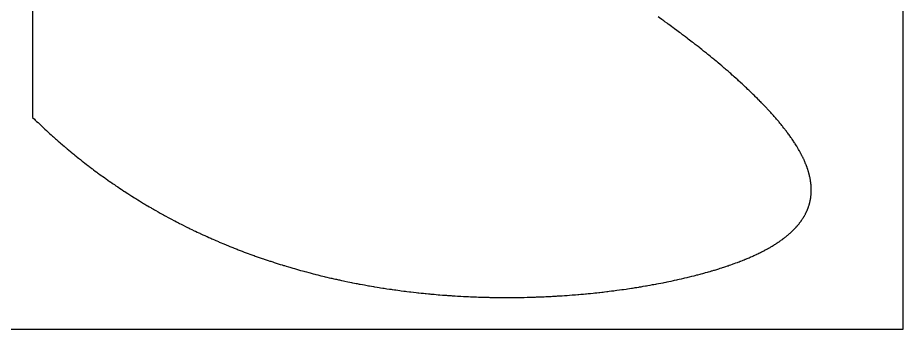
# Model space of a CAD drawing. Header units: metres. Extents: x 126 to 251, y -2 to 248.
# Drawn here: x 176.6 to 250.9, y -2.4 to 23.7 of the extents above; entities that cross this region are included whole.
import ezdxf

# ---------------------------------------------------------------- set-up
doc = ezdxf.new("R2010")
doc.units = ezdxf.units.M
doc.header["$MEASUREMENT"] = 0

msp = doc.modelspace()

# ---------------------------------------------------------------- linework, layer by layer
at = {"flags": 128}
for points in [[(250.89393, -2.443354), (250.89393, 247.556646), (125.89393, 247.556646), (125.89393, -2.443354), (250.89393, -2.443354)], [(177.824198, 98.801565), (177.819611, 15.332885)], [(177.819611, 15.332885), (177.970156, 15.186345), (178.045609, 15.113334), (178.159011, 15.004141), (178.272684, 14.895337), (178.329621, 14.841081), (178.443698, 14.732861), (178.500838, 14.678897), (178.586674, 14.598134), (178.701359, 14.490791), (178.758802, 14.437266), (178.845095, 14.357161), (178.974818, 14.237416), (179.090416, 14.13139), (179.148316, 14.078524), (179.235293, 13.999408), (179.366045, 13.881146), (179.49714, 13.763379), (179.562817, 13.704682), (179.679787, 13.600637), (179.738374, 13.548762), (179.826381, 13.471132), (179.958679, 13.355102), (180.091321, 13.239568), (180.157771, 13.181987), (180.29093, 13.067199), (180.357639, 13.009991), (180.457864, 12.924413), (180.5769, 12.82335), (180.63652, 12.772966), (180.726078, 12.697574), (180.860703, 12.584902), (180.995673, 12.472728), (181.063288, 12.416828), (181.198777, 12.305402), (181.266651, 12.249876), (181.368624, 12.166821), (181.504891, 12.056519), (181.573154, 12.001554), (181.675712, 11.919342), (181.829912, 11.796551), (181.992837, 11.667876), (182.074482, 11.603801), (182.197177, 11.508019), (182.320146, 11.412632), (182.381734, 11.365086), (182.505114, 11.270292), (182.566907, 11.223044), (182.659725, 11.152356), (182.783722, 11.058452), (182.845823, 11.011648), (182.939104, 10.941629), (183.079314, 10.837016), (183.204237, 10.744448), (183.266801, 10.698313), (183.360776, 10.629295), (183.502028, 10.526187), (183.643628, 10.42358), (183.714558, 10.372464), (183.840871, 10.281902), (183.90413, 10.23677), (183.999148, 10.169257), (184.141965, 10.068406), (184.28513, 9.968058), (184.356842, 9.918072), (184.500529, 9.818477), (184.572503, 9.768868), (184.680627, 9.69469), (184.809028, 9.607141), (184.873331, 9.563515), (184.969916, 9.498263), (185.115083, 9.400804), (185.260598, 9.303848), (185.333487, 9.255559), (185.479525, 9.159357), (185.552675, 9.111445), (185.662563, 9.039812), (185.809385, 8.944743), (185.882927, 8.897396), (185.993404, 8.826613), (186.159486, 8.720969), (186.37246, 8.586834), (186.479217, 8.520158), (186.639691, 8.420631), (186.800572, 8.32169), (186.881164, 8.272439), (187.042654, 8.174378), (187.123551, 8.125567), (187.245087, 8.052625), (187.407491, 7.955883), (187.488845, 7.907731), (187.611067, 7.835779), (187.733518, 7.764157), (187.794829, 7.72847), (187.958604, 7.633707), (188.040644, 7.586545), (188.163895, 7.516078), (188.3492, 7.410996), (188.535019, 7.306657), (188.628122, 7.254766), (188.793956, 7.162973), (188.877026, 7.117298), (189.001821, 7.049059), (189.189443, 6.947321), (189.37758, 6.846325), (189.471841, 6.796107), (189.660751, 6.696227), (189.755399, 6.646565), (189.897613, 6.572422), (190.066538, 6.485091), (190.151153, 6.441645), (190.278267, 6.376753), (190.469367, 6.280034), (190.660983, 6.18406), (190.756984, 6.136352), (190.949374, 6.041493), (191.045762, 5.994344), (191.190586, 5.923968), (191.384136, 5.830785), (191.481105, 5.784473), (191.6268, 5.715353), (191.772785, 5.646653), (191.845887, 5.61246), (191.871315, 5.600599), (191.952339, 5.562915), (192.114516, 5.487996), (192.276866, 5.413674), (192.385195, 5.364455), (192.457456, 5.33179), (192.602081, 5.266809), (192.764945, 5.194263), (192.873615, 5.146226), (192.946105, 5.114347), (193.091183, 5.050936), (193.20008, 5.003681), (193.27272, 4.972322), (193.4181, 4.909949), (193.49084, 4.878935), (193.636419, 4.817251), (193.78213, 4.756024), (193.879345, 4.715459), (194.07395, 4.634937), (194.257455, 4.559834), (194.379906, 4.510162), (194.461591, 4.477222), (194.625083, 4.411765), (194.747809, 4.363039), (194.829677, 4.33073), (194.993533, 4.266529), (195.075522, 4.234638), (195.23962, 4.171271), (195.403879, 4.108457), (195.513474, 4.066888), (195.586577, 4.039312), (195.732876, 3.984485), (195.918217, 3.915716), (196.041889, 3.870255), (196.124386, 3.840118), (196.2895, 3.780254), (196.413438, 3.735712), (196.496113, 3.706187), (196.66158, 3.647544), (196.744372, 3.618425), (196.910074, 3.560592), (197.075932, 3.503297), (197.186591, 3.465398), (197.260401, 3.440264), (197.408114, 3.390315), (197.595239, 3.327701), (197.720097, 3.286333), (197.803384, 3.25892), (197.970072, 3.204492), (198.09519, 3.164019), (198.178649, 3.137201), (198.345682, 3.083962), (198.429256, 3.05754), (198.596518, 3.005089), (198.763932, 2.953162), (198.875625, 2.918834), (198.950124, 2.896078), (199.099213, 2.850874), (199.288074, 2.794252), (199.414086, 2.756869), (199.498142, 2.732108), (199.666365, 2.682974), (199.792631, 2.646463), (199.876854, 2.622283), (200.045413, 2.574308), (200.129748, 2.550512), (200.29853, 2.503306), (200.46746, 2.456611), (200.580162, 2.425765), (200.655333, 2.405326), (200.805763, 2.36475), (200.996316, 2.31397), (201.123456, 2.280473), (201.208261, 2.2583), (201.377981, 2.214331), (201.505367, 2.181686), (201.505367, 2.181686), (201.590336, 2.160079), (201.760384, 2.117242), (201.845463, 2.096012), (202.015728, 2.053927), (202.186139, 2.012341), (202.299826, 1.984895), (202.375653, 1.96672), (202.527393, 1.930664), (202.719602, 1.885594), (202.847842, 1.855896), (202.93338, 1.836251), (203.104563, 1.797333), (203.233045, 1.768468), (203.318743, 1.749378), (203.490248, 1.711568), (203.576054, 1.692847), (203.747772, 1.655773), (203.919631, 1.619188), (204.034283, 1.595069), (204.263776, 1.547483), (204.457605, 1.508005), (204.586923, 1.482028), (204.673179, 1.464861), (204.845797, 1.430892), (204.975352, 1.405732), (205.061766, 1.38911), (205.234699, 1.356229), (205.321217, 1.339968), (205.494359, 1.307809), (205.667641, 1.276131), (205.783239, 1.255279), (206.01462, 1.214214), (206.095006, 1.200157), (206.255866, 1.172349), (206.416845, 1.144951), (206.52423, 1.126912), (206.739159, 1.09138), (206.900493, 1.065206), (207.008115, 1.047983), (207.223516, 1.014079), (207.331295, 0.997398), (207.547011, 0.964577), (207.762937, 0.932476), (207.907004, 0.911475), (208.0031, 0.897652), (208.195416, 0.87043), (208.223159, 0.866552), (208.305359, 0.855132), (208.469761, 0.832616), (208.634161, 0.810527), (208.743761, 0.796038), (208.96296, 0.767628), (209.127359, 0.746816), (209.236958, 0.733176), (209.456155, 0.706458), (209.565753, 0.69338), (209.784948, 0.667783), (210.004142, 0.642929), (210.15027, 0.626771), (210.247689, 0.616181), (210.442525, 0.595438), (210.639796, 0.575026), (210.771309, 0.561748), (210.858984, 0.553042), (211.034334, 0.535979), (211.165846, 0.523488), (211.25352, 0.515306), (211.428868, 0.499289), (211.516542, 0.491455), (211.691888, 0.476132), (211.867234, 0.461269), (211.984131, 0.451617), (212.217923, 0.432922), (212.415184, 0.417781), (212.546691, 0.408008), (212.634362, 0.401635), (212.809703, 0.389229), (212.941209, 0.380222), (213.028879, 0.374359), (213.204218, 0.362973), (213.291888, 0.357449), (213.467226, 0.346739), (213.642563, 0.336479), (213.759455, 0.329889), (213.993236, 0.317305), (214.190488, 0.307306), (214.321988, 0.300953), (214.409655, 0.296857), (214.584988, 0.288999), (214.716487, 0.283397), (214.804153, 0.279801), (214.979485, 0.272942), (215.06715, 0.269678), (215.24248, 0.263482), (215.417809, 0.257728), (215.534695, 0.254137), (215.768465, 0.247541), (215.965708, 0.242584), (216.097202, 0.239588), (216.184865, 0.237727), (216.36019, 0.234334), (216.491683, 0.232077), (216.579345, 0.230709), (216.754668, 0.2283), (216.84233, 0.22726), (217.017652, 0.225506), (217.192973, 0.224188), (217.309853, 0.223552), (217.543613, 0.222859), (217.740846, 0.222875), (217.872335, 0.223191), (217.959994, 0.223537), (218.135311, 0.224556), (218.266798, 0.225605), (218.354456, 0.226439), (218.529771, 0.228434), (218.617428, 0.229594), (218.792742, 0.232239), (218.968056, 0.235317), (219.084931, 0.23761), (219.31868, 0.242773), (219.552427, 0.248706), (219.669301, 0.251961), (219.84461, 0.257204), (220.019918, 0.262881), (220.107572, 0.265883), (220.28288, 0.27221), (220.370533, 0.275536), (220.502013, 0.28073), (220.677318, 0.288034), (220.764971, 0.291848), (220.896449, 0.297774), (221.093666, 0.307121), (221.327403, 0.318912), (221.444271, 0.325098), (221.619572, 0.33474), (221.794873, 0.344818), (221.882523, 0.350021), (222.057822, 0.360756), (222.145471, 0.366287), (222.276945, 0.37479), (222.452243, 0.386511), (222.539891, 0.392536), (222.671364, 0.401781), (222.868571, 0.416111), (223.102298, 0.433819), (223.21916, 0.442968), (223.394453, 0.45706), (223.569746, 0.471597), (223.657392, 0.479032), (223.832683, 0.494238), (223.920328, 0.502008), (224.051796, 0.513874), (224.227085, 0.530088), (224.314729, 0.538364), (224.446196, 0.550988), (224.643394, 0.570401), (224.877109, 0.594152), (224.993966, 0.60633), (225.169251, 0.624978), (225.344535, 0.644085), (225.432177, 0.653811), (225.60746, 0.673608), (225.695101, 0.683681), (225.826562, 0.699007), (226.001844, 0.71985), (226.089484, 0.730447), (226.220944, 0.746561), (226.418134, 0.771229), (226.609846, 0.795784), (226.705701, 0.808275), (226.849483, 0.827278), (227.065155, 0.856387), (227.280823, 0.886226), (227.388655, 0.901421), (227.416383, 0.905357), (227.635362, 0.936878), (227.744779, 0.952914), (227.908813, 0.977317), (228.072738, 1.002138), (228.154659, 1.014706), (228.318419, 1.040159), (228.400257, 1.053044), (228.522962, 1.072572), (228.686472, 1.098982), (228.768184, 1.112347), (228.890701, 1.132597), (229.074356, 1.163428), (229.248357, 1.193166), (229.335308, 1.208222), (229.465675, 1.231039), (229.661086, 1.265794), (229.85633, 1.30119), (229.953889, 1.319129), (230.127223, 1.351421), (230.213839, 1.367761), (230.3437, 1.392513), (230.538348, 1.430192), (230.538348, 1.430192), (230.732821, 1.468539), (230.829992, 1.487964), (231.002631, 1.522916), (231.088898, 1.540595), (231.218231, 1.567367), (231.41208, 1.608105), (231.605746, 1.649543), (231.702509, 1.670528), (231.874418, 1.708276), (231.960316, 1.727364), (232.089093, 1.756266), (232.282099, 1.800232), (232.47491, 1.844944), (232.571241, 1.867583), (232.742374, 1.908302), (232.82788, 1.92889), (232.956065, 1.960062), (233.148169, 2.007479), (233.340063, 2.055701), (233.43593, 2.080117), (233.57963, 2.11713), (233.651433, 2.135813), (233.842756, 2.18622), (233.938333, 2.211748), (234.08159, 2.250457), (234.224713, 2.289673), (234.296225, 2.309475), (234.465596, 2.356939), (234.550208, 2.380953), (234.677031, 2.417335), (234.80374, 2.454157), (234.86705, 2.472736), (234.993581, 2.510236), (235.056802, 2.529158), (235.151576, 2.557762), (235.319889, 2.609274), (235.403961, 2.635354), (235.529961, 2.67489), (235.655828, 2.714934), (235.718711, 2.73515), (235.844373, 2.775977), (235.907152, 2.796591), (236.001254, 2.827766), (236.126597, 2.869817), (236.189213, 2.891053), (236.283067, 2.923176), (236.423688, 2.971977), (236.548518, 3.01599), (236.610873, 3.038226), (236.70433, 3.071871), (236.84434, 3.12301), (236.968613, 3.169157), (237.030684, 3.192481), (237.123707, 3.227785), (237.216629, 3.263479), (237.263051, 3.281474), (237.386714, 3.329954), (237.448475, 3.354467), (237.541024, 3.391587), (237.633461, 3.429135), (237.679637, 3.448072), (237.802632, 3.499112), (237.864051, 3.524934), (237.956078, 3.564053), (238.047981, 3.603645), (238.093886, 3.623621), (238.208507, 3.674099), (238.265741, 3.699631), (238.351494, 3.738305), (238.437127, 3.777439), (238.479898, 3.797182), (238.565918, 3.837294), (238.608835, 3.857512), (238.673091, 3.888047), (238.769202, 3.934322), (238.86498, 3.981175), (238.912741, 4.004822), (238.992461, 4.044723), (239.032229, 4.064833), (239.091763, 4.095201), (239.180796, 4.141215), (239.269502, 4.187796), (239.313729, 4.211303), (239.392146, 4.253455), (239.431252, 4.274708), (239.489781, 4.306813), (239.577277, 4.355483), (239.664409, 4.404784), (239.707835, 4.429675), (239.784803, 4.474331), (239.823174, 4.496856), (239.880583, 4.530895), (239.966365, 4.582528), (240.051738, 4.634868), (240.094268, 4.661309), (240.169614, 4.708768), (240.207159, 4.73272), (240.263312, 4.768931), (240.319265, 4.805487), (240.347166, 4.823896), (240.402812, 4.860983), (240.430557, 4.879661), (240.472075, 4.907849), (240.534126, 4.950523), (240.565048, 4.972039), (240.611299, 5.004541), (240.680374, 5.053815), (240.749078, 5.103729), (240.783289, 5.128932), (240.794671, 5.137369), (240.848425, 5.177577), (240.875173, 5.197812), (240.915131, 5.22833), (240.974697, 5.274483), (241.033809, 5.321095), (241.063193, 5.344576), (241.121608, 5.391894), (241.150639, 5.415732), (241.19396, 5.451717), (241.239304, 5.489927), (241.261861, 5.509149), (241.295551, 5.538128), (241.345754, 5.581934), (241.395553, 5.626148), (241.4203, 5.648412), (241.46948, 5.693254), (241.493913, 5.715835), (241.530362, 5.749908), (241.573248, 5.79061), (241.594561, 5.811091), (241.626368, 5.84198), (241.673704, 5.888691), (241.720584, 5.935865), (241.743851, 5.959627), (241.790032, 6.00751), (241.812944, 6.031632), (241.847086, 6.068044), (241.892181, 6.117027), (241.914542, 6.141707), (241.947848, 6.178966), (241.980867, 6.216517), (241.997268, 6.235403), (242.040642, 6.28613), (242.06213, 6.311695), (242.094109, 6.350299), (242.125781, 6.389216), (242.1415, 6.408792), (242.17701, 6.453681), (242.194609, 6.476283), (242.220812, 6.510386), (242.259665, 6.561995), (242.297968, 6.61416), (242.316909, 6.640454), (242.321048, 6.646245), (242.350228, 6.68755), (242.364653, 6.708286), (242.386081, 6.739493), (242.417752, 6.786538), (242.448852, 6.833867), (242.464187, 6.857639), (242.494423, 6.905399), (242.509323, 6.929388), (242.531399, 6.965508), (242.561851, 7.016523), (242.57683, 7.042153), (242.598989, 7.080753), (242.620773, 7.11954), (242.631524, 7.139004), (242.652742, 7.178073), (242.663209, 7.197679), (242.67873, 7.227177), (242.699088, 7.266676), (242.709123, 7.286497), (242.723993, 7.31632), (242.745887, 7.361259), (242.770933, 7.414281), (242.783197, 7.440921), (242.801269, 7.481042), (242.818949, 7.52136), (242.827641, 7.541593), (242.844727, 7.582206), (242.853121, 7.602588), (242.865523, 7.633254), (242.881707, 7.674318), (242.889647, 7.694926), (242.901367, 7.725932), (242.918514, 7.772658), (242.933319, 7.814411), (242.940566, 7.835364), (242.951241, 7.866892), (242.966813, 7.914405), (242.981851, 7.962183), (242.989169, 7.986173), (242.991224, 7.993003), (242.998433, 8.017298), (243.012393, 8.065941), (243.025744, 8.114656), (243.034308, 8.147171), (243.034308, 8.147171), (243.039869, 8.168865), (243.050632, 8.212295), (243.062174, 8.26122), (243.069536, 8.293875), (243.074297, 8.315662), (243.083467, 8.359277), (243.090037, 8.392024), (243.094272, 8.413873), (243.102391, 8.45761), (243.106277, 8.479499), (243.113701, 8.523317), (243.120665, 8.567188), (243.125052, 8.596466), (243.133217, 8.655091), (243.137131, 8.685529), (243.144311, 8.74648), (243.150626, 8.807531), (243.154359, 8.848287), (243.156636, 8.875482), (243.160685, 8.929932), (243.164437, 8.991281), (243.166469, 9.032235), (243.167616, 9.059562), (243.169412, 9.114273), (243.170326, 9.155357), (243.170729, 9.18277), (243.171044, 9.237654), (243.170956, 9.265124), (243.170292, 9.320121), (243.168981, 9.375194), (243.167748, 9.41195), (243.166767, 9.436473), (243.164426, 9.485563), (243.164045, 9.492676), (243.162179, 9.525049), (243.157811, 9.589648), (243.152605, 9.654054), (243.148677, 9.696886), (243.145859, 9.725395), (243.139746, 9.782302), (243.136865, 9.807241), (243.130744, 9.857036), (243.124152, 9.906722), (243.1195, 9.939787), (243.109582, 10.005776), (243.101617, 10.055147), (243.096059, 10.088004), (243.084356, 10.153582), (243.078214, 10.186305), (243.065359, 10.251619), (243.051752, 10.31676), (243.042269, 10.360093), (243.035768, 10.38894), (243.022337, 10.446537), (243.010568, 10.495033), (243.002502, 10.527313), (242.985848, 10.591754), (242.977263, 10.623915), (242.959584, 10.688121), (242.941236, 10.752172), (242.928638, 10.794789), (242.920078, 10.823163), (242.902577, 10.879823), (242.885979, 10.932009), (242.874679, 10.966746), (242.851521, 11.036092), (242.839666, 11.070701), (242.815412, 11.139795), (242.790442, 11.208725), (242.773404, 11.254588), (242.761874, 11.285125), (242.738405, 11.346104), (242.733242, 11.359317), (242.712369, 11.412041), (242.698259, 11.447075), (242.669581, 11.51687), (242.655016, 11.551634), (242.625444, 11.620897), (242.595292, 11.689815), (242.574877, 11.735574), (242.561129, 11.765998), (242.533308, 11.826653), (242.517472, 11.860661), (242.485402, 11.92844), (242.452812, 11.99591), (242.430803, 12.040721), (242.416006, 12.070522), (242.38612, 12.12995), (242.363453, 12.174372), (242.348223, 12.203916), (242.317484, 12.262837), (242.301976, 12.292215), (242.270688, 12.35081), (242.239043, 12.409193), (242.217751, 12.447999), (242.174709, 12.525339), (242.150235, 12.568686), (242.100727, 12.655048), (242.050492, 12.740978), (242.016608, 12.79803), (241.993846, 12.835962), (241.947918, 12.911586), (241.921849, 12.953986), (241.869219, 13.038492), (241.815943, 13.122615), (241.780075, 13.178488), (241.75601, 13.215646), (241.707519, 13.289747), (241.680035, 13.331306), (241.624626, 13.414161), (241.568641, 13.496673), (241.531004, 13.551495), (241.505776, 13.587962), (241.454996, 13.660703), (241.404597, 13.732062), (241.370774, 13.779502), (241.3026, 13.874068), (241.268254, 13.921197), (241.199056, 14.015154), (241.129196, 14.108719), (241.082264, 14.170882), (241.05082, 14.212231), (240.987564, 14.294711), (240.949227, 14.344258), (240.872144, 14.442909), (240.794532, 14.540984), (240.742505, 14.606056), (240.707696, 14.649301), (240.637787, 14.735474), (240.606203, 14.774116), (240.542809, 14.851153), (240.479118, 14.927866), (240.436496, 14.978832), (240.350873, 15.080351), (240.253963, 15.193922), (240.189021, 15.269271), (240.145582, 15.319345), (240.058363, 15.419123), (240.000884, 15.484339), (239.962462, 15.527703), (239.885371, 15.614165), (239.846705, 15.657264), (239.769137, 15.743205), (239.691262, 15.82881), (239.639177, 15.885698), (239.534618, 15.999047), (239.47558, 16.062562), (239.436133, 16.10481), (239.357032, 16.189078), (239.237868, 16.314923), (239.158092, 16.398455), (239.104762, 16.453984), (238.997758, 16.564666), (238.928732, 16.63556), (238.882612, 16.682712), (238.790132, 16.776751), (238.743773, 16.823641), (238.650819, 16.917163), (238.557556, 17.010349), (238.495212, 17.072289), (238.370127, 17.195736), (238.299538, 17.264925), (238.252388, 17.310952), (238.157874, 17.402774), (238.110511, 17.448569), (238.015577, 17.539932), (237.920368, 17.630995), (237.856745, 17.69154), (237.729145, 17.812243), (237.657165, 17.879915), (237.512772, 18.014787), (237.367811, 18.149039), (237.270861, 18.238203), (237.206092, 18.297499), (237.076237, 18.415742), (237.003008, 18.482053), (236.85616, 18.614247), (236.7088, 18.745882), (236.61028, 18.833334), (236.544477, 18.891501), (236.412583, 19.007521), (236.338225, 19.0726), (236.189153, 19.202369), (236.039616, 19.331629), (235.939669, 19.417525), (235.872927, 19.474668), (235.739178, 19.588665), (235.663791, 19.652621), (235.512693, 19.78018), (235.361168, 19.907273), (235.259919, 19.991748), (235.192317, 20.047953), (235.056871, 20.160099), (234.980543, 20.223029), (234.827588, 20.348562), (234.674241, 20.473668), (234.571795, 20.556838), (234.503404, 20.612183), (234.503404, 20.612183), (234.366399, 20.722628), (234.289205, 20.784613), (234.134541, 20.908283), (233.979516, 21.031559), (233.875968, 21.113527), (233.80685, 21.168077), (233.668407, 21.276954), (233.590413, 21.338068), (233.434172, 21.460017), (233.277597, 21.581602), (233.17303, 21.662459), (232.963466, 21.823704), (232.845337, 21.914133), (232.766487, 21.974312), (232.608554, 22.094417), (232.529472, 22.154344), (232.371083, 22.273952), (232.212397, 22.393234), (232.106444, 22.472577), (231.894155, 22.630844), (231.694718, 22.778693), (231.561563, 22.876965), (231.472706, 22.942351), (231.29479, 23.072818), (231.161176, 23.170406), (231.072018, 23.235341), (230.893505, 23.36492), (230.804153, 23.429566), (230.625258, 23.558574), (230.446114, 23.687212), (230.32655, 23.772768)]]:
    msp.add_lwpolyline(points, dxfattribs=at)

doc.saveas('drawing.dxf')
